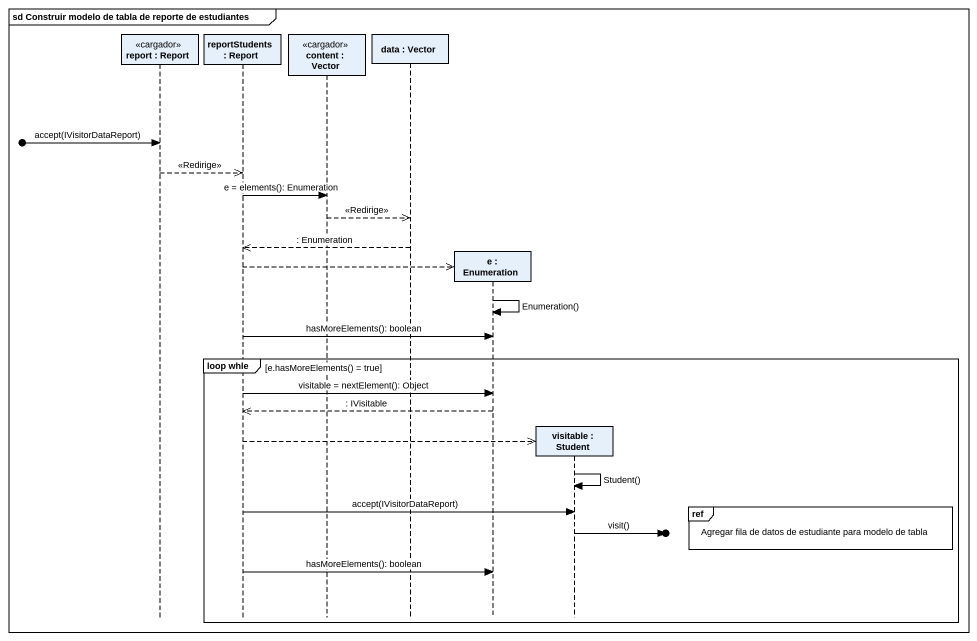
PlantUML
@startuml
mainframe sd Construir modelo de tabla de reporte de estudiantes
hide footbox
participant "report : Report" as report <<cargador>>
participant "reportStudents : Report" as reportStudents
participant "content : Vector" as content <<cargador>>
participant "data : Vector" as data
participant "e : Enumeration" as e
participant "visitable : Student" as visitable

[o-> report : accept(IVisitorDataReport)
report -->> reportStudents : <<Redirige>>
reportStudents -> content : e = elements(): Enumeration
content -->> data : <<Redirige>>
data -->> reportStudents : : Enumeration
reportStudents -->> e **
e -> e : Enumeration()
reportStudents -> e : hasMoreElements(): boolean
group loop whle [e.hasMoreElements() = true]
  reportStudents -> e : visitable = nextElement(): Object
  e -->> reportStudents : : IVisitable
  reportStudents -->> visitable **
  visitable -> visitable : Student()
  ref over visitable : Agregar fila de datos de estudiante para modelo de tabla
  reportStudents -> visitable : accept(IVisitorDataReport)
  visitable ->o] : visit()
  reportStudents -> e : hasMoreElements(): boolean
end
@enduml
